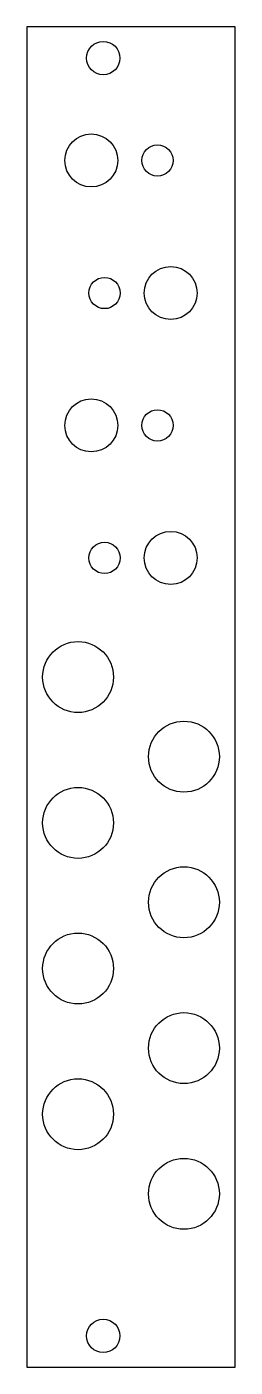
# Model space of a CAD drawing. Extents: x 0 to 20, y 0 to 128.
import ezdxf

# ---------------------------------------------------------------- set-up
doc = ezdxf.new("R2010")
doc.units = 0
doc.layers.add('20', color=7, linetype='CONTINUOUS')

msp = doc.modelspace()

# ---------------------------------------------------------------- linework, layer by layer
at = {"layer": '20'}
for p, q in [((0.16, 128.5), (0.16, 0)), ((20.16, 128.5), (0.16, 128.5)), ((20.16, 0), (20.16, 128.5)), ((0.16, 0), (20.16, 0))]:
    msp.add_line(p, q, dxfattribs=at)
for centre, radius in [((7.5, 125.5), 1.6), ((6.35, 115.69), 2.54), ((12.7, 115.69), 1.5), ((13.97, 102.98), 2.54), ((7.62, 102.98), 1.5), ((6.35, 90.29), 2.54), ((12.7, 90.29), 1.5), ((13.97, 77.58), 2.54), ((7.62, 77.58), 1.5), ((5.08, 66.16), 3.4), ((15.24, 58.53), 3.4), ((5.08, 52.18), 3.4), ((15.24, 44.57), 3.4), ((5.08, 38.22), 3.4), ((15.24, 30.59), 3.4), ((5.08, 24.25), 3.4), ((15.24, 16.62), 3.4), ((7.5, 3), 1.6)]:
    msp.add_circle(centre, radius, dxfattribs=at)

doc.saveas('drawing.dxf')
